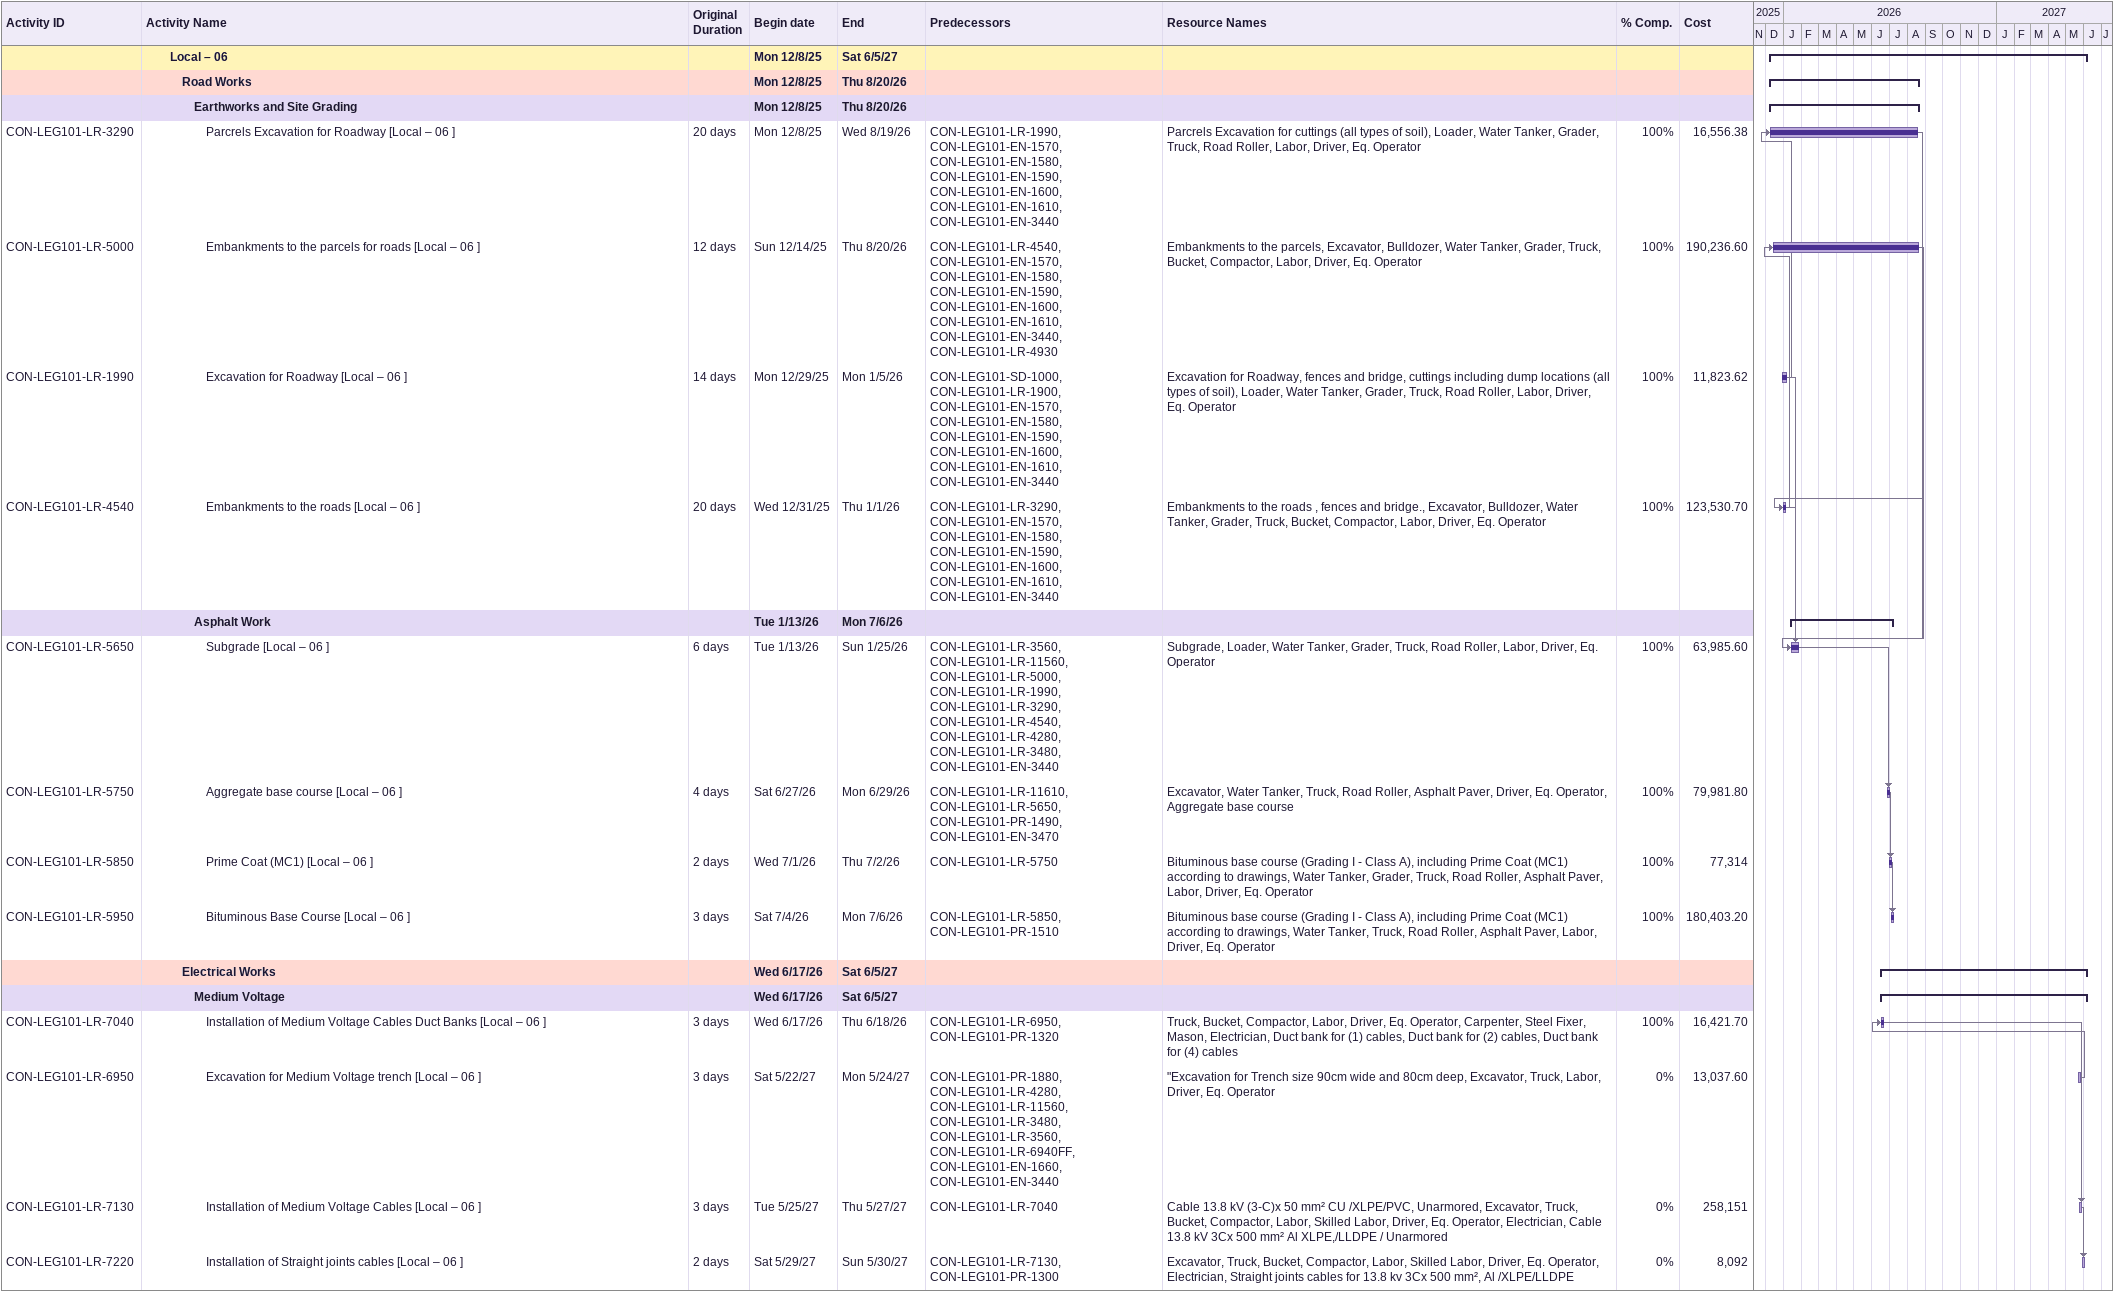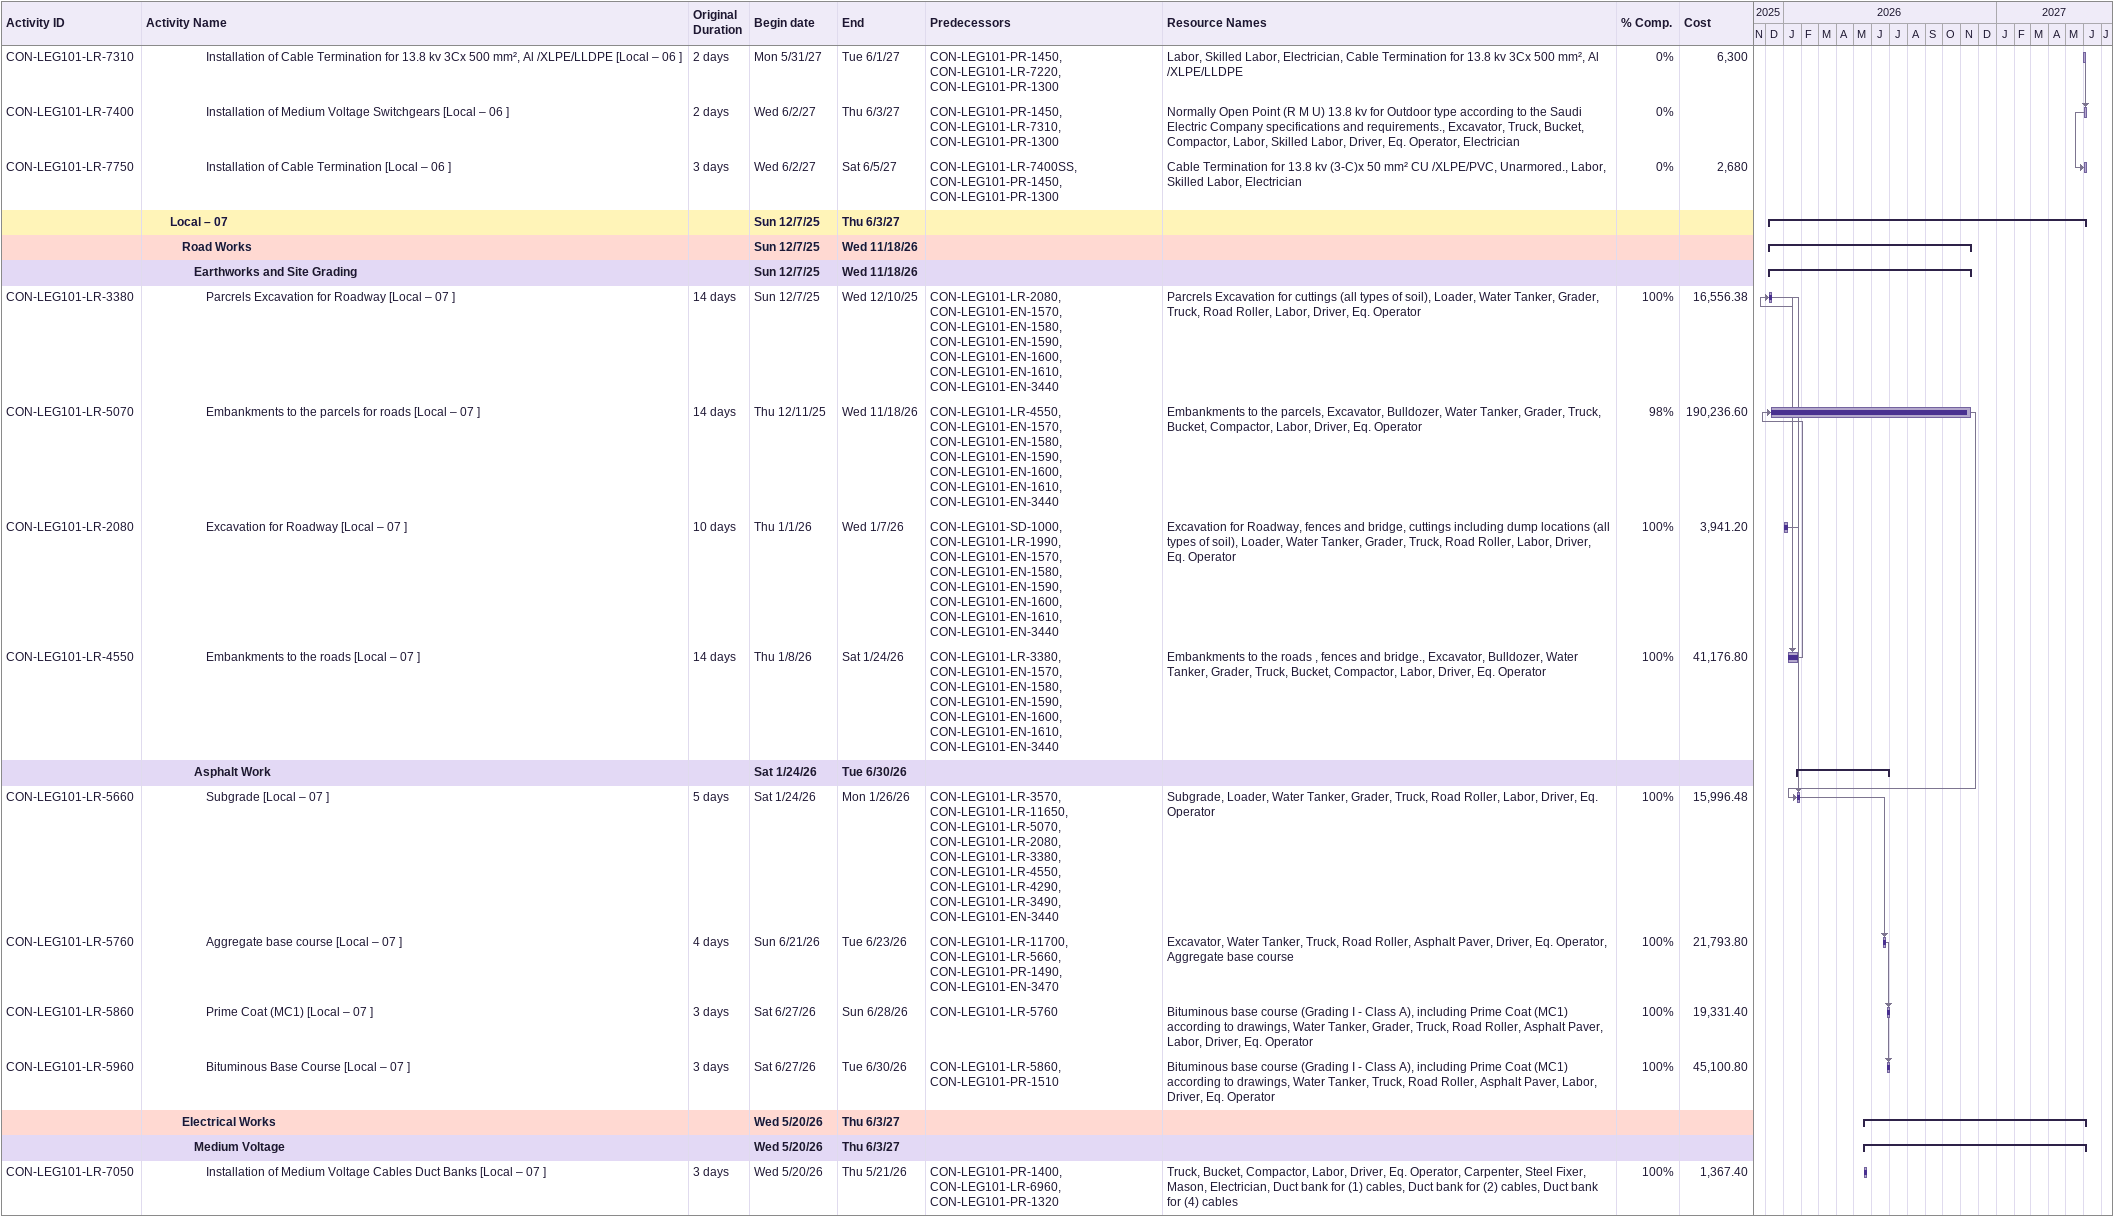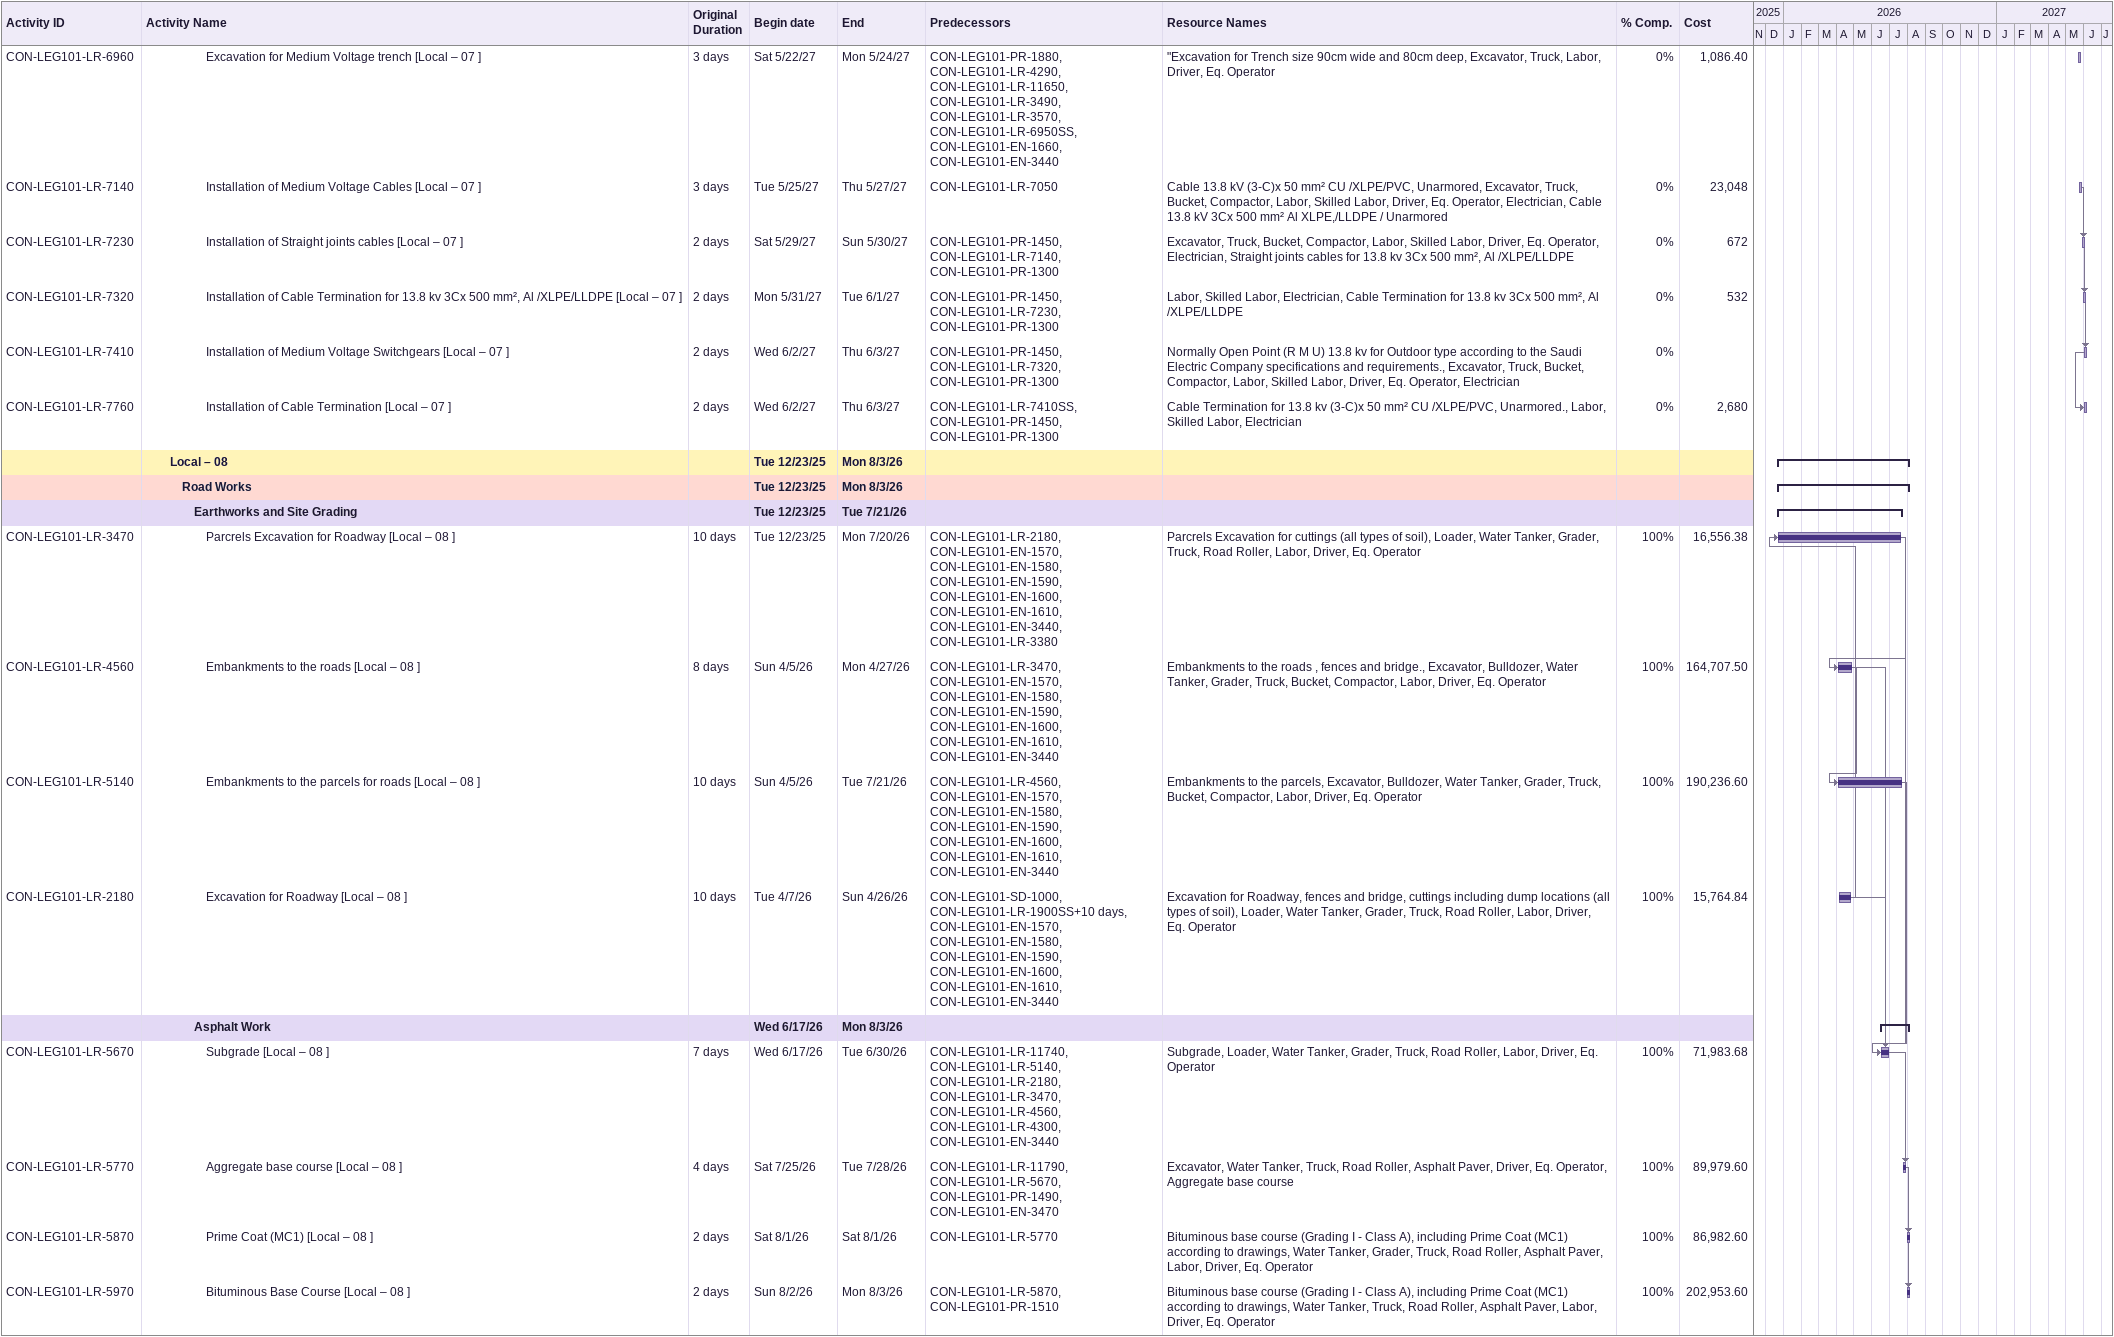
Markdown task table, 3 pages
| ID | Level | Task | Original duration | Start | Finish | Predecessors | Resources | % complete | Cost |
|---|---|---|---|---|---|---|---|---|---|
|  | 3 | **Local – 06** |  | 2025-12-08 | 2027-06-05 |  |  |  |  |
|  | 4 | **Road Works** |  | 2025-12-08 | 2026-08-20 |  |  |  |  |
|  | 5 | **Earthworks and Site Grading** |  | 2025-12-08 | 2026-08-20 |  |  |  |  |
| CON-LEG101-LR-3290 | 6 | Parcrels Excavation for Roadway [Local – 06 ] | 20d | 2025-12-08 | 2026-08-19 | CON-LEG101-LR-1990, CON-LEG101-EN-1570, CON-LEG101-EN-1580, CON-LEG101-EN-1590, CON-LEG101-EN-1600, CON-LEG101-EN-1610, CON-LEG101-EN-3440 | Parcrels Excavation for cuttings (all types of soil), Loader, Water Tanker, Grader, Truck, Road Roller, Labor, Driver, Eq. Operator | 100 | 16556.38 |
| CON-LEG101-LR-5000 | 6 | Embankments to the parcels for roads [Local – 06 ] | 12d | 2025-12-14 | 2026-08-20 | CON-LEG101-LR-4540, CON-LEG101-EN-1570, CON-LEG101-EN-1580, CON-LEG101-EN-1590, CON-LEG101-EN-1600, CON-LEG101-EN-1610, CON-LEG101-EN-3440, CON-LEG101-LR-4930 | Embankments to the parcels, Excavator, Bulldozer, Water Tanker, Grader, Truck, Bucket, Compactor, Labor, Driver, Eq. Operator | 100 | 190236.60 |
| CON-LEG101-LR-1990 | 6 | Excavation for Roadway [Local – 06 ] | 14d | 2025-12-29 | 2026-01-05 | CON-LEG101-SD-1000, CON-LEG101-LR-1900, CON-LEG101-EN-1570, CON-LEG101-EN-1580, CON-LEG101-EN-1590, CON-LEG101-EN-1600, CON-LEG101-EN-1610, CON-LEG101-EN-3440 | Excavation for Roadway, fences and bridge, cuttings including dump locations (all types of soil), Loader, Water Tanker, Grader, Truck, Road Roller, Labor, Driver, Eq. Operator | 100 | 11823.62 |
| CON-LEG101-LR-4540 | 6 | Embankments to the roads [Local – 06 ] | 20d | 2025-12-31 | 2026-01-01 | CON-LEG101-LR-3290, CON-LEG101-EN-1570, CON-LEG101-EN-1580, CON-LEG101-EN-1590, CON-LEG101-EN-1600, CON-LEG101-EN-1610, CON-LEG101-EN-3440 | Embankments to the roads , fences and bridge., Excavator, Bulldozer, Water Tanker, Grader, Truck, Bucket, Compactor, Labor, Driver, Eq. Operator | 100 | 123530.70 |
|  | 5 | **Asphalt Work** |  | 2026-01-13 | 2026-07-06 |  |  |  |  |
| CON-LEG101-LR-5650 | 6 | Subgrade [Local – 06 ] | 6d | 2026-01-13 | 2026-01-25 | CON-LEG101-LR-3560, CON-LEG101-LR-11560, CON-LEG101-LR-5000, CON-LEG101-LR-1990, CON-LEG101-LR-3290, CON-LEG101-LR-4540, CON-LEG101-LR-4280, CON-LEG101-LR-3480, CON-LEG101-EN-3440 | Subgrade, Loader, Water Tanker, Grader, Truck, Road Roller, Labor, Driver, Eq. Operator | 100 | 63985.60 |
| CON-LEG101-LR-5750 | 6 | Aggregate base course [Local – 06 ] | 4d | 2026-06-27 | 2026-06-29 | CON-LEG101-LR-11610, CON-LEG101-LR-5650, CON-LEG101-PR-1490, CON-LEG101-EN-3470 | Excavator, Water Tanker, Truck, Road Roller, Asphalt Paver, Driver, Eq. Operator, Aggregate base course | 100 | 79981.80 |
| CON-LEG101-LR-5850 | 6 | Prime Coat (MC1) [Local – 06 ] | 2d | 2026-07-01 | 2026-07-02 | CON-LEG101-LR-5750 | Bituminous base course (Grading I - Class A), including Prime Coat (MC1) according to drawings, Water Tanker, Grader, Truck, Road Roller, Asphalt Paver, Labor, Driver, Eq. Operator | 100 | 77314 |
| CON-LEG101-LR-5950 | 6 | Bituminous Base Course [Local – 06 ] | 3d | 2026-07-04 | 2026-07-06 | CON-LEG101-LR-5850, CON-LEG101-PR-1510 | Bituminous base course (Grading I - Class A), including Prime Coat (MC1) according to drawings, Water Tanker, Truck, Road Roller, Asphalt Paver, Labor, Driver, Eq. Operator | 100 | 180403.20 |
|  | 4 | **Electrical Works** |  | 2026-06-17 | 2027-06-05 |  |  |  |  |
|  | 5 | **Medium Voltage** |  | 2026-06-17 | 2027-06-05 |  |  |  |  |
| CON-LEG101-LR-7040 | 6 | Installation of Medium Voltage Cables Duct Banks [Local – 06 ] | 3d | 2026-06-17 | 2026-06-18 | CON-LEG101-LR-6950, CON-LEG101-PR-1320 | Truck, Bucket, Compactor, Labor, Driver, Eq. Operator, Carpenter, Steel Fixer, Mason, Electrician, Duct bank for (1) cables, Duct bank for (2) cables, Duct bank for (4) cables | 100 | 16421.70 |
| CON-LEG101-LR-6950 | 6 | Excavation for Medium Voltage trench [Local – 06 ] | 3d | 2027-05-22 | 2027-05-24 | CON-LEG101-PR-1880, CON-LEG101-LR-4280, CON-LEG101-LR-11560, CON-LEG101-LR-3480, CON-LEG101-LR-3560, CON-LEG101-LR-6940FF, CON-LEG101-EN-1660, CON-LEG101-EN-3440 | "Excavation for Trench size 90cm wide and 80cm deep, Excavator, Truck, Labor, Driver, Eq. Operator | 0 | 13037.60 |
| CON-LEG101-LR-7130 | 6 | Installation of Medium Voltage Cables [Local – 06 ] | 3d | 2027-05-25 | 2027-05-27 | CON-LEG101-LR-7040 | Cable 13.8 kV (3-C)x 50 mm² CU /XLPE/PVC, Unarmored, Excavator, Truck, Bucket, Compactor, Labor, Skilled Labor, Driver, Eq. Operator, Electrician, Cable 13.8 kV 3Cx 500 mm² Al XLPE,/LLDPE / Unarmored | 0 | 258151 |
| CON-LEG101-LR-7220 | 6 | Installation of Straight joints cables [Local – 06 ] | 2d | 2027-05-29 | 2027-05-30 | CON-LEG101-LR-7130, CON-LEG101-PR-1300 | Excavator, Truck, Bucket, Compactor, Labor, Skilled Labor, Driver, Eq. Operator, Electrician, Straight joints cables for 13.8 kv 3Cx 500 mm², Al /XLPE/LLDPE | 0 | 8092 |
| CON-LEG101-LR-7310 | 6 | Installation of Cable Termination for 13.8 kv 3Cx 500 mm², Al /XLPE/LLDPE [Local – 06 ] | 2d | 2027-05-31 | 2027-06-01 | CON-LEG101-PR-1450, CON-LEG101-LR-7220, CON-LEG101-PR-1300 | Labor, Skilled Labor, Electrician, Cable Termination for 13.8 kv 3Cx 500 mm², Al /XLPE/LLDPE | 0 | 6300 |
| CON-LEG101-LR-7400 | 6 | Installation of Medium Voltage Switchgears [Local – 06 ] | 2d | 2027-06-02 | 2027-06-03 | CON-LEG101-PR-1450, CON-LEG101-LR-7310, CON-LEG101-PR-1300 | Normally Open Point (R M U) 13.8 kv for Outdoor type according to the Saudi Electric Company specifications and requirements., Excavator, Truck, Bucket, Compactor, Labor, Skilled Labor, Driver, Eq. Operator, Electrician | 0 |  |
| CON-LEG101-LR-7750 | 6 | Installation of Cable Termination [Local – 06 ] | 3d | 2027-06-02 | 2027-06-05 | CON-LEG101-LR-7400SS, CON-LEG101-PR-1450, CON-LEG101-PR-1300 | Cable Termination for 13.8 kv (3-C)x 50 mm² CU /XLPE/PVC, Unarmored., Labor, Skilled Labor, Electrician | 0 | 2680 |
|  | 3 | **Local – 07** |  | 2025-12-07 | 2027-06-03 |  |  |  |  |
|  | 4 | **Road Works** |  | 2025-12-07 | 2026-11-18 |  |  |  |  |
|  | 5 | **Earthworks and Site Grading** |  | 2025-12-07 | 2026-11-18 |  |  |  |  |
| CON-LEG101-LR-3380 | 6 | Parcrels Excavation for Roadway [Local – 07 ] | 14d | 2025-12-07 | 2025-12-10 | CON-LEG101-LR-2080, CON-LEG101-EN-1570, CON-LEG101-EN-1580, CON-LEG101-EN-1590, CON-LEG101-EN-1600, CON-LEG101-EN-1610, CON-LEG101-EN-3440 | Parcrels Excavation for cuttings (all types of soil), Loader, Water Tanker, Grader, Truck, Road Roller, Labor, Driver, Eq. Operator | 100 | 16556.38 |
| CON-LEG101-LR-5070 | 6 | Embankments to the parcels for roads [Local – 07 ] | 14d | 2025-12-11 | 2026-11-18 | CON-LEG101-LR-4550, CON-LEG101-EN-1570, CON-LEG101-EN-1580, CON-LEG101-EN-1590, CON-LEG101-EN-1600, CON-LEG101-EN-1610, CON-LEG101-EN-3440 | Embankments to the parcels, Excavator, Bulldozer, Water Tanker, Grader, Truck, Bucket, Compactor, Labor, Driver, Eq. Operator | 98 | 190236.60 |
| CON-LEG101-LR-2080 | 6 | Excavation for Roadway [Local – 07 ] | 10d | 2026-01-01 | 2026-01-07 | CON-LEG101-SD-1000, CON-LEG101-LR-1990, CON-LEG101-EN-1570, CON-LEG101-EN-1580, CON-LEG101-EN-1590, CON-LEG101-EN-1600, CON-LEG101-EN-1610, CON-LEG101-EN-3440 | Excavation for Roadway, fences and bridge, cuttings including dump locations (all types of soil), Loader, Water Tanker, Grader, Truck, Road Roller, Labor, Driver, Eq. Operator | 100 | 3941.20 |
| CON-LEG101-LR-4550 | 6 | Embankments to the roads [Local – 07 ] | 14d | 2026-01-08 | 2026-01-24 | CON-LEG101-LR-3380, CON-LEG101-EN-1570, CON-LEG101-EN-1580, CON-LEG101-EN-1590, CON-LEG101-EN-1600, CON-LEG101-EN-1610, CON-LEG101-EN-3440 | Embankments to the roads , fences and bridge., Excavator, Bulldozer, Water Tanker, Grader, Truck, Bucket, Compactor, Labor, Driver, Eq. Operator | 100 | 41176.80 |
|  | 5 | **Asphalt Work** |  | 2026-01-24 | 2026-06-30 |  |  |  |  |
| CON-LEG101-LR-5660 | 6 | Subgrade [Local – 07 ] | 5d | 2026-01-24 | 2026-01-26 | CON-LEG101-LR-3570, CON-LEG101-LR-11650, CON-LEG101-LR-5070, CON-LEG101-LR-2080, CON-LEG101-LR-3380, CON-LEG101-LR-4550, CON-LEG101-LR-4290, CON-LEG101-LR-3490, CON-LEG101-EN-3440 | Subgrade, Loader, Water Tanker, Grader, Truck, Road Roller, Labor, Driver, Eq. Operator | 100 | 15996.48 |
| CON-LEG101-LR-5760 | 6 | Aggregate base course [Local – 07 ] | 4d | 2026-06-21 | 2026-06-23 | CON-LEG101-LR-11700, CON-LEG101-LR-5660, CON-LEG101-PR-1490, CON-LEG101-EN-3470 | Excavator, Water Tanker, Truck, Road Roller, Asphalt Paver, Driver, Eq. Operator, Aggregate base course | 100 | 21793.80 |
| CON-LEG101-LR-5860 | 6 | Prime Coat (MC1) [Local – 07 ] | 3d | 2026-06-27 | 2026-06-28 | CON-LEG101-LR-5760 | Bituminous base course (Grading I - Class A), including Prime Coat (MC1) according to drawings, Water Tanker, Grader, Truck, Road Roller, Asphalt Paver, Labor, Driver, Eq. Operator | 100 | 19331.40 |
| CON-LEG101-LR-5960 | 6 | Bituminous Base Course [Local – 07 ] | 3d | 2026-06-27 | 2026-06-30 | CON-LEG101-LR-5860, CON-LEG101-PR-1510 | Bituminous base course (Grading I - Class A), including Prime Coat (MC1) according to drawings, Water Tanker, Truck, Road Roller, Asphalt Paver, Labor, Driver, Eq. Operator | 100 | 45100.80 |
|  | 4 | **Electrical Works** |  | 2026-05-20 | 2027-06-03 |  |  |  |  |
|  | 5 | **Medium Voltage** |  | 2026-05-20 | 2027-06-03 |  |  |  |  |
| CON-LEG101-LR-7050 | 6 | Installation of Medium Voltage Cables Duct Banks [Local – 07 ] | 3d | 2026-05-20 | 2026-05-21 | CON-LEG101-PR-1400, CON-LEG101-LR-6960, CON-LEG101-PR-1320 | Truck, Bucket, Compactor, Labor, Driver, Eq. Operator, Carpenter, Steel Fixer, Mason, Electrician, Duct bank for (1) cables, Duct bank for (2) cables, Duct bank for (4) cables | 100 | 1367.40 |
| CON-LEG101-LR-6960 | 6 | Excavation for Medium Voltage trench [Local – 07 ] | 3d | 2027-05-22 | 2027-05-24 | CON-LEG101-PR-1880, CON-LEG101-LR-4290, CON-LEG101-LR-11650, CON-LEG101-LR-3490, CON-LEG101-LR-3570, CON-LEG101-LR-6950SS, CON-LEG101-EN-1660, CON-LEG101-EN-3440 | "Excavation for Trench size 90cm wide and 80cm deep, Excavator, Truck, Labor, Driver, Eq. Operator | 0 | 1086.40 |
| CON-LEG101-LR-7140 | 6 | Installation of Medium Voltage Cables [Local – 07 ] | 3d | 2027-05-25 | 2027-05-27 | CON-LEG101-LR-7050 | Cable 13.8 kV (3-C)x 50 mm² CU /XLPE/PVC, Unarmored, Excavator, Truck, Bucket, Compactor, Labor, Skilled Labor, Driver, Eq. Operator, Electrician, Cable 13.8 kV 3Cx 500 mm² Al XLPE,/LLDPE / Unarmored | 0 | 23048 |
| CON-LEG101-LR-7230 | 6 | Installation of Straight joints cables [Local – 07 ] | 2d | 2027-05-29 | 2027-05-30 | CON-LEG101-PR-1450, CON-LEG101-LR-7140, CON-LEG101-PR-1300 | Excavator, Truck, Bucket, Compactor, Labor, Skilled Labor, Driver, Eq. Operator, Electrician, Straight joints cables for 13.8 kv 3Cx 500 mm², Al /XLPE/LLDPE | 0 | 672 |
| CON-LEG101-LR-7320 | 6 | Installation of Cable Termination for 13.8 kv 3Cx 500 mm², Al /XLPE/LLDPE [Local – 07 ] | 2d | 2027-05-31 | 2027-06-01 | CON-LEG101-PR-1450, CON-LEG101-LR-7230, CON-LEG101-PR-1300 | Labor, Skilled Labor, Electrician, Cable Termination for 13.8 kv 3Cx 500 mm², Al /XLPE/LLDPE | 0 | 532 |
| CON-LEG101-LR-7410 | 6 | Installation of Medium Voltage Switchgears [Local – 07 ] | 2d | 2027-06-02 | 2027-06-03 | CON-LEG101-PR-1450, CON-LEG101-LR-7320, CON-LEG101-PR-1300 | Normally Open Point (R M U) 13.8 kv for Outdoor type according to the Saudi Electric Company specifications and requirements., Excavator, Truck, Bucket, Compactor, Labor, Skilled Labor, Driver, Eq. Operator, Electrician | 0 |  |
| CON-LEG101-LR-7760 | 6 | Installation of Cable Termination [Local – 07 ] | 2d | 2027-06-02 | 2027-06-03 | CON-LEG101-LR-7410SS, CON-LEG101-PR-1450, CON-LEG101-PR-1300 | Cable Termination for 13.8 kv (3-C)x 50 mm² CU /XLPE/PVC, Unarmored., Labor, Skilled Labor, Electrician | 0 | 2680 |
|  | 3 | **Local – 08** |  | 2025-12-23 | 2026-08-03 |  |  |  |  |
|  | 4 | **Road Works** |  | 2025-12-23 | 2026-08-03 |  |  |  |  |
|  | 5 | **Earthworks and Site Grading** |  | 2025-12-23 | 2026-07-21 |  |  |  |  |
| CON-LEG101-LR-3470 | 6 | Parcrels Excavation for Roadway [Local – 08 ] | 10d | 2025-12-23 | 2026-07-20 | CON-LEG101-LR-2180, CON-LEG101-EN-1570, CON-LEG101-EN-1580, CON-LEG101-EN-1590, CON-LEG101-EN-1600, CON-LEG101-EN-1610, CON-LEG101-EN-3440, CON-LEG101-LR-3380 | Parcrels Excavation for cuttings (all types of soil), Loader, Water Tanker, Grader, Truck, Road Roller, Labor, Driver, Eq. Operator | 100 | 16556.38 |
| CON-LEG101-LR-4560 | 6 | Embankments to the roads [Local – 08 ] | 8d | 2026-04-05 | 2026-04-27 | CON-LEG101-LR-3470, CON-LEG101-EN-1570, CON-LEG101-EN-1580, CON-LEG101-EN-1590, CON-LEG101-EN-1600, CON-LEG101-EN-1610, CON-LEG101-EN-3440 | Embankments to the roads , fences and bridge., Excavator, Bulldozer, Water Tanker, Grader, Truck, Bucket, Compactor, Labor, Driver, Eq. Operator | 100 | 164707.50 |
| CON-LEG101-LR-5140 | 6 | Embankments to the parcels for roads [Local – 08 ] | 10d | 2026-04-05 | 2026-07-21 | CON-LEG101-LR-4560, CON-LEG101-EN-1570, CON-LEG101-EN-1580, CON-LEG101-EN-1590, CON-LEG101-EN-1600, CON-LEG101-EN-1610, CON-LEG101-EN-3440 | Embankments to the parcels, Excavator, Bulldozer, Water Tanker, Grader, Truck, Bucket, Compactor, Labor, Driver, Eq. Operator | 100 | 190236.60 |
| CON-LEG101-LR-2180 | 6 | Excavation for Roadway [Local – 08 ] | 10d | 2026-04-07 | 2026-04-26 | CON-LEG101-SD-1000, CON-LEG101-LR-1900SS+10d, CON-LEG101-EN-1570, CON-LEG101-EN-1580, CON-LEG101-EN-1590, CON-LEG101-EN-1600, CON-LEG101-EN-1610, CON-LEG101-EN-3440 | Excavation for Roadway, fences and bridge, cuttings including dump locations (all types of soil), Loader, Water Tanker, Grader, Truck, Road Roller, Labor, Driver, Eq. Operator | 100 | 15764.84 |
|  | 5 | **Asphalt Work** |  | 2026-06-17 | 2026-08-03 |  |  |  |  |
| CON-LEG101-LR-5670 | 6 | Subgrade [Local – 08 ] | 7d | 2026-06-17 | 2026-06-30 | CON-LEG101-LR-11740, CON-LEG101-LR-5140, CON-LEG101-LR-2180, CON-LEG101-LR-3470, CON-LEG101-LR-4560, CON-LEG101-LR-4300, CON-LEG101-EN-3440 | Subgrade, Loader, Water Tanker, Grader, Truck, Road Roller, Labor, Driver, Eq. Operator | 100 | 71983.68 |
| CON-LEG101-LR-5770 | 6 | Aggregate base course [Local – 08 ] | 4d | 2026-07-25 | 2026-07-28 | CON-LEG101-LR-11790, CON-LEG101-LR-5670, CON-LEG101-PR-1490, CON-LEG101-EN-3470 | Excavator, Water Tanker, Truck, Road Roller, Asphalt Paver, Driver, Eq. Operator, Aggregate base course | 100 | 89979.60 |
| CON-LEG101-LR-5870 | 6 | Prime Coat (MC1) [Local – 08 ] | 2d | 2026-08-01 | 2026-08-01 | CON-LEG101-LR-5770 | Bituminous base course (Grading I - Class A), including Prime Coat (MC1) according to drawings, Water Tanker, Grader, Truck, Road Roller, Asphalt Paver, Labor, Driver, Eq. Operator | 100 | 86982.60 |
| CON-LEG101-LR-5970 | 6 | Bituminous Base Course [Local – 08 ] | 2d | 2026-08-02 | 2026-08-03 | CON-LEG101-LR-5870, CON-LEG101-PR-1510 | Bituminous base course (Grading I - Class A), including Prime Coat (MC1) according to drawings, Water Tanker, Truck, Road Roller, Asphalt Paver, Labor, Driver, Eq. Operator | 100 | 202953.60 |
